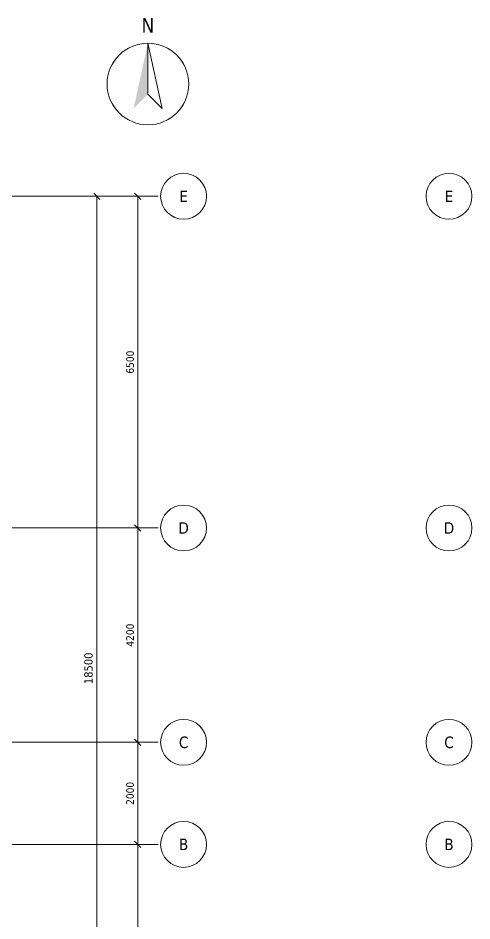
# Model space of a CAD drawing. Header units: millimetres. Extents: x -3142 to 175323, y -55234 to 83000.
# Drawn here: x 63156 to 72050, y 11800 to 29492 of the extents above; entities that cross this region are included whole.
import ezdxf
from ezdxf.enums import TextEntityAlignment as Align

# ---------------------------------------------------------------- set-up
doc = ezdxf.new("R2010")
doc.units = ezdxf.units.MM
for name, color, linetype, lineweight in [('A-ANNO', 1, 'Continuous', 13), ('A-DIMS', 1, 'Continuous', 13), ('A-GRID', 1, 'Continuous', 13)]:
    doc.layers.add(name, color=color, linetype=linetype, lineweight=lineweight)
doc.layers.add('A-WALL-POCHE', color=8, linetype='Continuous')
doc.styles.add('TH', font='tahoma.ttf')

msp = doc.modelspace()

# ---------------------------------------------------------------- hatches: boundary and pattern name
at = {"layer": 'A-WALL-POCHE'}
h = msp.add_hatch(color=254, dxfattribs=at)
h.dxf.hatch_style = 1
h.paths.add_polyline_path([(65700, 29000), (65420, 27720), (65700, 28000)])

# ---------------------------------------------------------------- linework, layer by layer
at = {"layer": 'A-ANNO'}
msp.add_lwpolyline([(65700, 29000), (65980, 27720), (65700, 28000), (65700, 29000)], dxfattribs=at)
msp.add_circle((65700, 28200), 800, dxfattribs=at)
at = {"layer": 'A-DIMS'}
for p, q in [((64760, 25940), (64640, 26060)), ((65560, 25940), (65440, 26060)), ((64600, 26000), (64550, 26000)), ((64700, 7500), (64700, 26000)), ((65400, 26000), (65350, 26000)), ((65500, 19500), (65500, 26000)), ((65400, 19500), (65350, 19500)), ((65400, 19500), (65350, 19500)), ((65560, 19440), (65440, 19560)), ((65560, 19440), (65440, 19560)), ((65500, 15300), (65500, 19500)), ((65400, 15300), (65350, 15300)), ((65400, 15300), (65350, 15300)), ((65560, 15240), (65440, 15360)), ((65560, 15240), (65440, 15360)), ((65500, 13300), (65500, 15300)), ((65400, 13300), (65350, 13300)), ((65400, 13300), (65350, 13300)), ((65560, 13240), (65440, 13360)), ((65560, 13240), (65440, 13360)), ((65500, 7500), (65500, 13300))]:
    msp.add_line(p, q, dxfattribs=at)
at = {"layer": 'A-GRID'}
for p, q in [((36100, 26000), (65900, 26000)), ((36100, 19500), (65900, 19500)), ((36100, 15300), (65900, 15300)), ((36100, 13300), (65900, 13300))]:
    msp.add_line(p, q, dxfattribs=at)
for centre in [(66400, 26000), (71600, 26000), (66400, 19500), (71600, 19500), (66400, 15300), (71600, 15300), (66400, 13300), (71600, 13300)]:
    msp.add_circle(centre, 450, dxfattribs=at)

# ---------------------------------------------------------------- texts
at = {"layer": 'A-ANNO', "style": 'TH'}
msp.add_text('N', height=285, dxfattribs=at).set_placement((65700, 29350), align=Align.MIDDLE_CENTER)
at = {"layer": 'A-DIMS', "style": 'TH'}
for s, height, p in [('6500', 150, (65350, 22750)), ('4200', 150, (65350, 17400)), ('18500', 165, (64535, 16750)), ('2000', 150, (65350, 14300))]:
    msp.add_text(s, height=height, rotation=90, dxfattribs=at).set_placement(p, align=Align.MIDDLE_CENTER)
at = {"layer": 'A-GRID', "style": 'TH'}
for s, p in [('E', (66400, 26000)), ('E', (71600, 26000)), ('D', (66400, 19500)), ('D', (71600, 19500)), ('C', (66400, 15300)), ('C', (71600, 15300)), ('B', (66400, 13300)), ('B', (71600, 13300))]:
    msp.add_text(s, height=225, dxfattribs=at).set_placement(p, align=Align.MIDDLE_CENTER)

doc.saveas('drawing.dxf')
